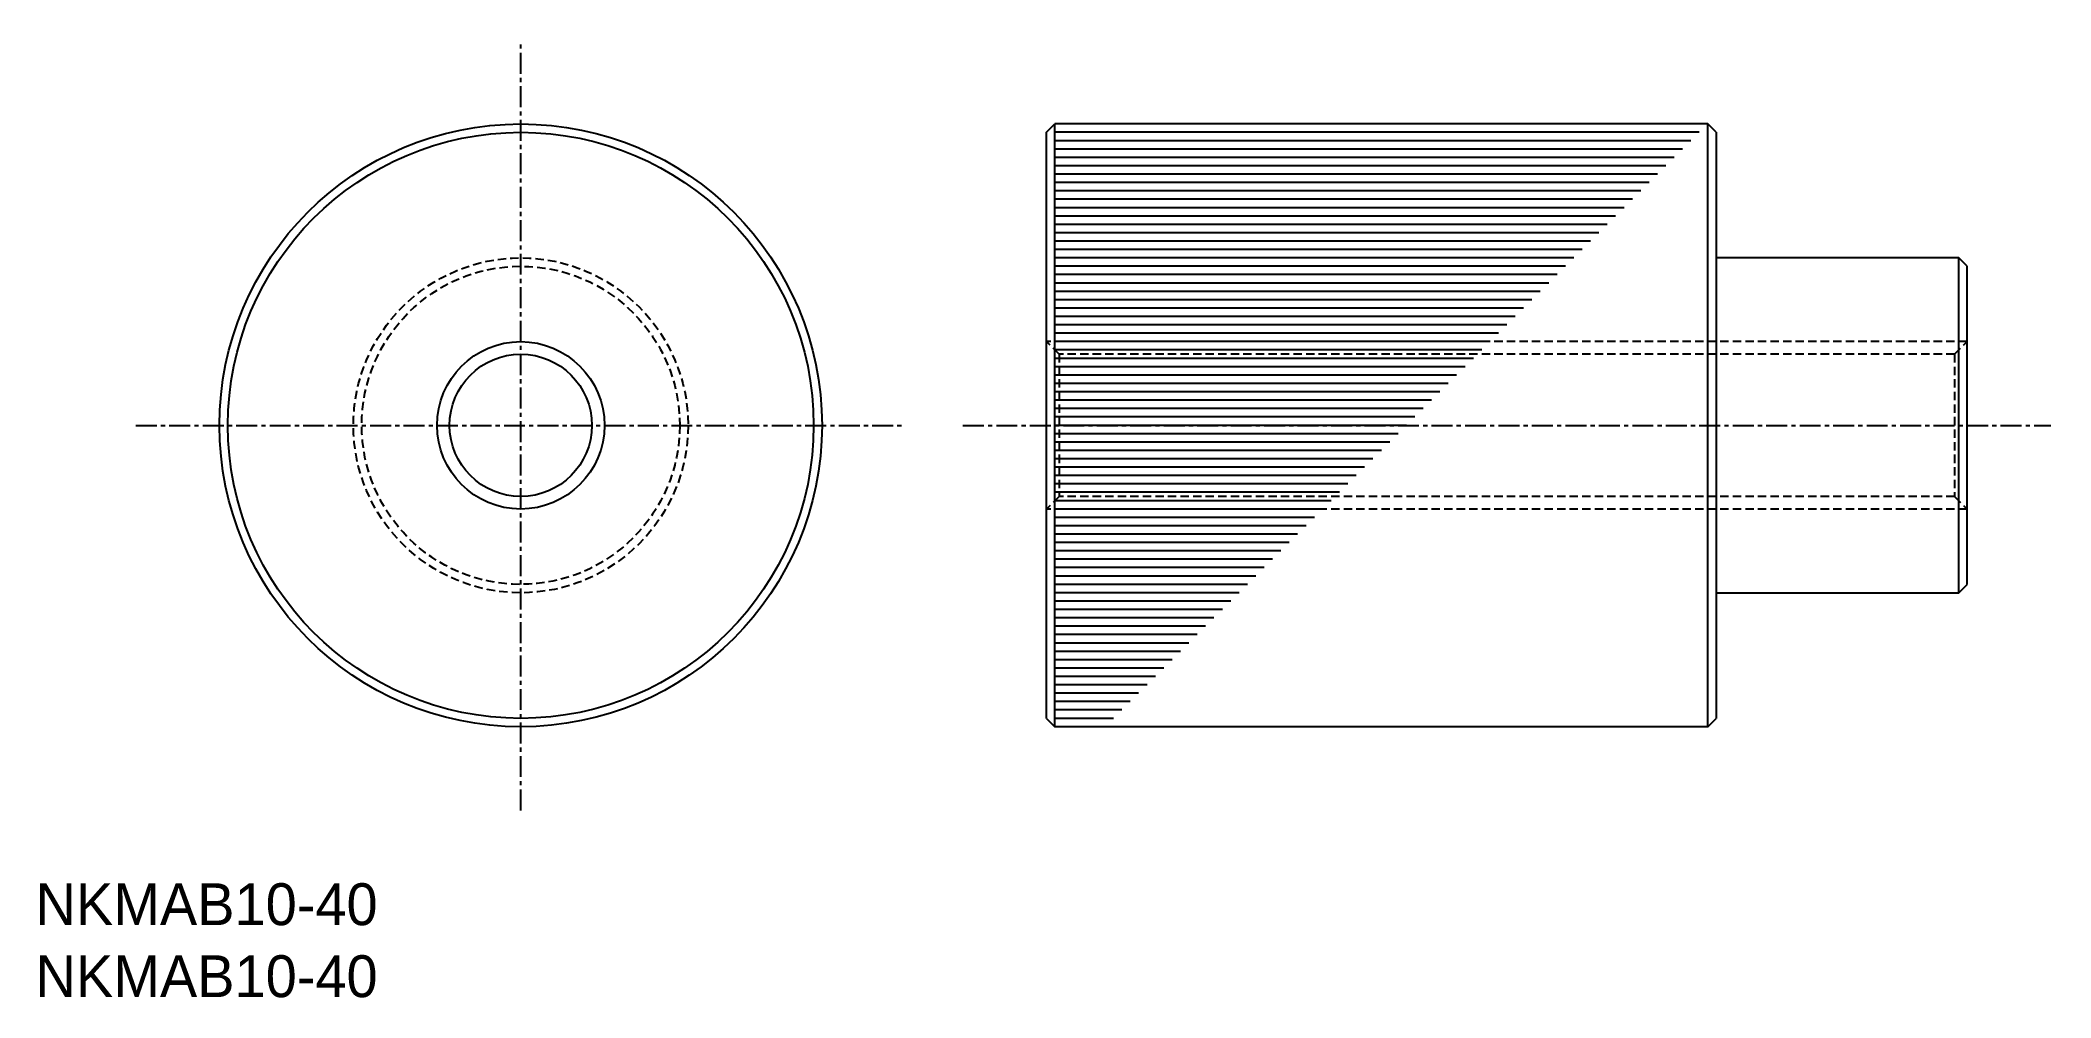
# Model space of a CAD drawing. Extents: x -5 to 115, y -7 to 51.
import ezdxf

# ---------------------------------------------------------------- set-up
doc = ezdxf.new("R2010")
doc.units = 0
doc.linetypes.add('CENTER', pattern=[2, 1.25, -0.25, 0.25, -0.25])
doc.linetypes.add('DASHED', pattern=[0.75, 0.5, -0.25])
doc.layers.get('0').update_dxf_attribs({"linetype": 'CONTINUOUS'})
doc.layers.add('CENTER', color=1, linetype='CENTER')

msp = doc.modelspace()

# ---------------------------------------------------------------- linework, layer by layer
at = {"color": 7, "linetype": 'CONTINUOUS'}
for p, q in [((54.75, 45), (55.25, 45.5)), ((54.75, 10), (54.75, 45)), ((55.25, 9.5), (55.25, 45.5)), ((94.25, 45.5), (55.25, 45.5)), ((93.75, 45), (55.25, 45)), ((93.25, 44.5), (55.25, 44.5)), ((94.25, 9.5), (94.25, 45.5)), ((94.75, 45), (94.25, 45.5)), ((94.75, 45), (94.75, 10)), ((92.75, 44), (55.25, 44)), ((92.25, 43.5), (55.25, 43.5)), ((91.75, 43), (55.25, 43)), ((91.25, 42.5), (55.25, 42.5)), ((90.75, 42), (55.25, 42)), ((90.25, 41.5), (55.25, 41.5)), ((89.75, 41), (55.25, 41)), ((89.25, 40.5), (55.25, 40.5)), ((88.75, 40), (55.25, 40)), ((88.25, 39.5), (55.25, 39.5)), ((87.75, 39), (55.25, 39)), ((87.25, 38.5), (55.25, 38.5)), ((86.75, 38), (55.25, 38)), ((86.25, 37.5), (55.25, 37.5)), ((109.25, 37.5), (94.75, 37.5)), ((109.25, 17.5), (109.25, 37.5)), ((109.75, 37), (109.25, 37.5)), ((85.75, 37), (55.25, 37)), ((85.25, 36.5), (55.25, 36.5)), ((109.75, 18), (109.75, 37)), ((84.75, 36), (55.25, 36)), ((84.25, 35.5), (55.25, 35.5)), ((83.75, 35), (55.25, 35)), ((83.25, 34.5), (55.25, 34.5)), ((82.75, 34), (55.25, 34)), ((82.25, 33.5), (55.25, 33.5)), ((81.75, 33), (55.25, 33)), ((81.25, 32.5), (55.25, 32.5)), ((80.75, 32), (55.25, 32)), ((80.25, 31.5), (55.25, 31.5)), ((79.75, 31), (55.25, 31)), ((79.25, 30.5), (55.25, 30.5)), ((78.75, 30), (55.25, 30)), ((78.25, 29.5), (55.25, 29.5)), ((77.75, 29), (55.25, 29)), ((77.25, 28.5), (55.25, 28.5)), ((76.75, 28), (55.25, 28)), ((76.25, 27.5), (55.25, 27.5)), ((75.75, 27), (55.25, 27)), ((75.25, 26.5), (55.25, 26.5)), ((74.75, 26), (55.25, 26)), ((74.25, 25.5), (55.25, 25.5)), ((73.75, 25), (55.25, 25)), ((73.25, 24.5), (55.25, 24.5)), ((72.75, 24), (55.25, 24)), ((72.25, 23.5), (55.25, 23.5)), ((71.75, 23), (55.25, 23)), ((71.25, 22.5), (55.25, 22.5)), ((70.75, 22), (55.25, 22)), ((70.25, 21.5), (55.25, 21.5)), ((69.75, 21), (55.25, 21)), ((69.25, 20.5), (55.25, 20.5)), ((68.75, 20), (55.25, 20)), ((68.25, 19.5), (55.25, 19.5)), ((67.75, 19), (55.25, 19)), ((67.25, 18.5), (55.25, 18.5)), ((66.75, 18), (55.25, 18)), ((66.25, 17.5), (55.25, 17.5)), ((65.75, 17), (55.25, 17)), ((94.75, 17.5), (109.25, 17.5)), ((109.25, 17.5), (109.75, 18)), ((65.25, 16.5), (55.25, 16.5)), ((64.75, 16), (55.25, 16)), ((64.25, 15.5), (55.25, 15.5)), ((63.75, 15), (55.25, 15)), ((63.25, 14.5), (55.25, 14.5)), ((62.75, 14), (55.25, 14)), ((62.25, 13.5), (55.25, 13.5)), ((61.75, 13), (55.25, 13)), ((61.25, 12.5), (55.25, 12.5)), ((60.75, 12), (55.25, 12)), ((60.25, 11.5), (55.25, 11.5)), ((59.75, 11), (55.25, 11)), ((54.75, 10), (55.25, 9.5)), ((59.25, 10.5), (55.25, 10.5)), ((58.75, 10), (55.25, 10)), ((94.25, 9.5), (94.75, 10)), ((94.25, 9.5), (55.25, 9.5))]:
    msp.add_line(p, q, dxfattribs=at)
at = {"color": 3, "linetype": 'DASHED'}
for p, q in [((109.75, 32.5), (54.75, 32.5)), ((55.5, 31.75), (54.75, 32.5)), ((109, 31.75), (109.75, 32.5)), ((55.5, 31.75), (55.5, 23.25)), ((109, 31.75), (55.5, 31.75)), ((109, 31.75), (109, 23.25)), ((55.5, 23.25), (54.75, 22.5)), ((109, 23.25), (55.5, 23.25)), ((109, 23.25), (109.75, 22.5)), ((109.75, 22.5), (54.75, 22.5))]:
    msp.add_line(p, q, dxfattribs=at)
at = {"color": 7, "linetype": 'CONTINUOUS'}
for radius in [18, 17.5]:
    msp.add_circle((23.33, 27.5), radius, dxfattribs=at)
at = {"color": 3, "linetype": 'DASHED'}
for radius in [10, 9.5]:
    msp.add_circle((23.33, 27.5), radius, dxfattribs=at)
at = {"color": 3, "linetype": 'CONTINUOUS'}
msp.add_circle((23.33, 27.5), 5, dxfattribs=at)
msp.add_circle((23.33, 27.5), 4.25)
at = {"layer": 'CENTER', "color": 1, "linetype": 'CENTER'}
for p, q in [((23.33, 4.5), (23.33, 50.5)), ((0.33, 27.5), (46.33, 27.5)), ((49.75, 27.5), (114.75, 27.5))]:
    msp.add_line(p, q, dxfattribs=at)

# ---------------------------------------------------------------- texts
at = {"color": 7, "linetype": 'CONTINUOUS'}
for p in [(-5.66, -2.35), (-5.66, -6.65)]:
    msp.add_text('NKMAB10-40', height=2.5, dxfattribs=at).set_placement(p)

doc.saveas('drawing.dxf')
